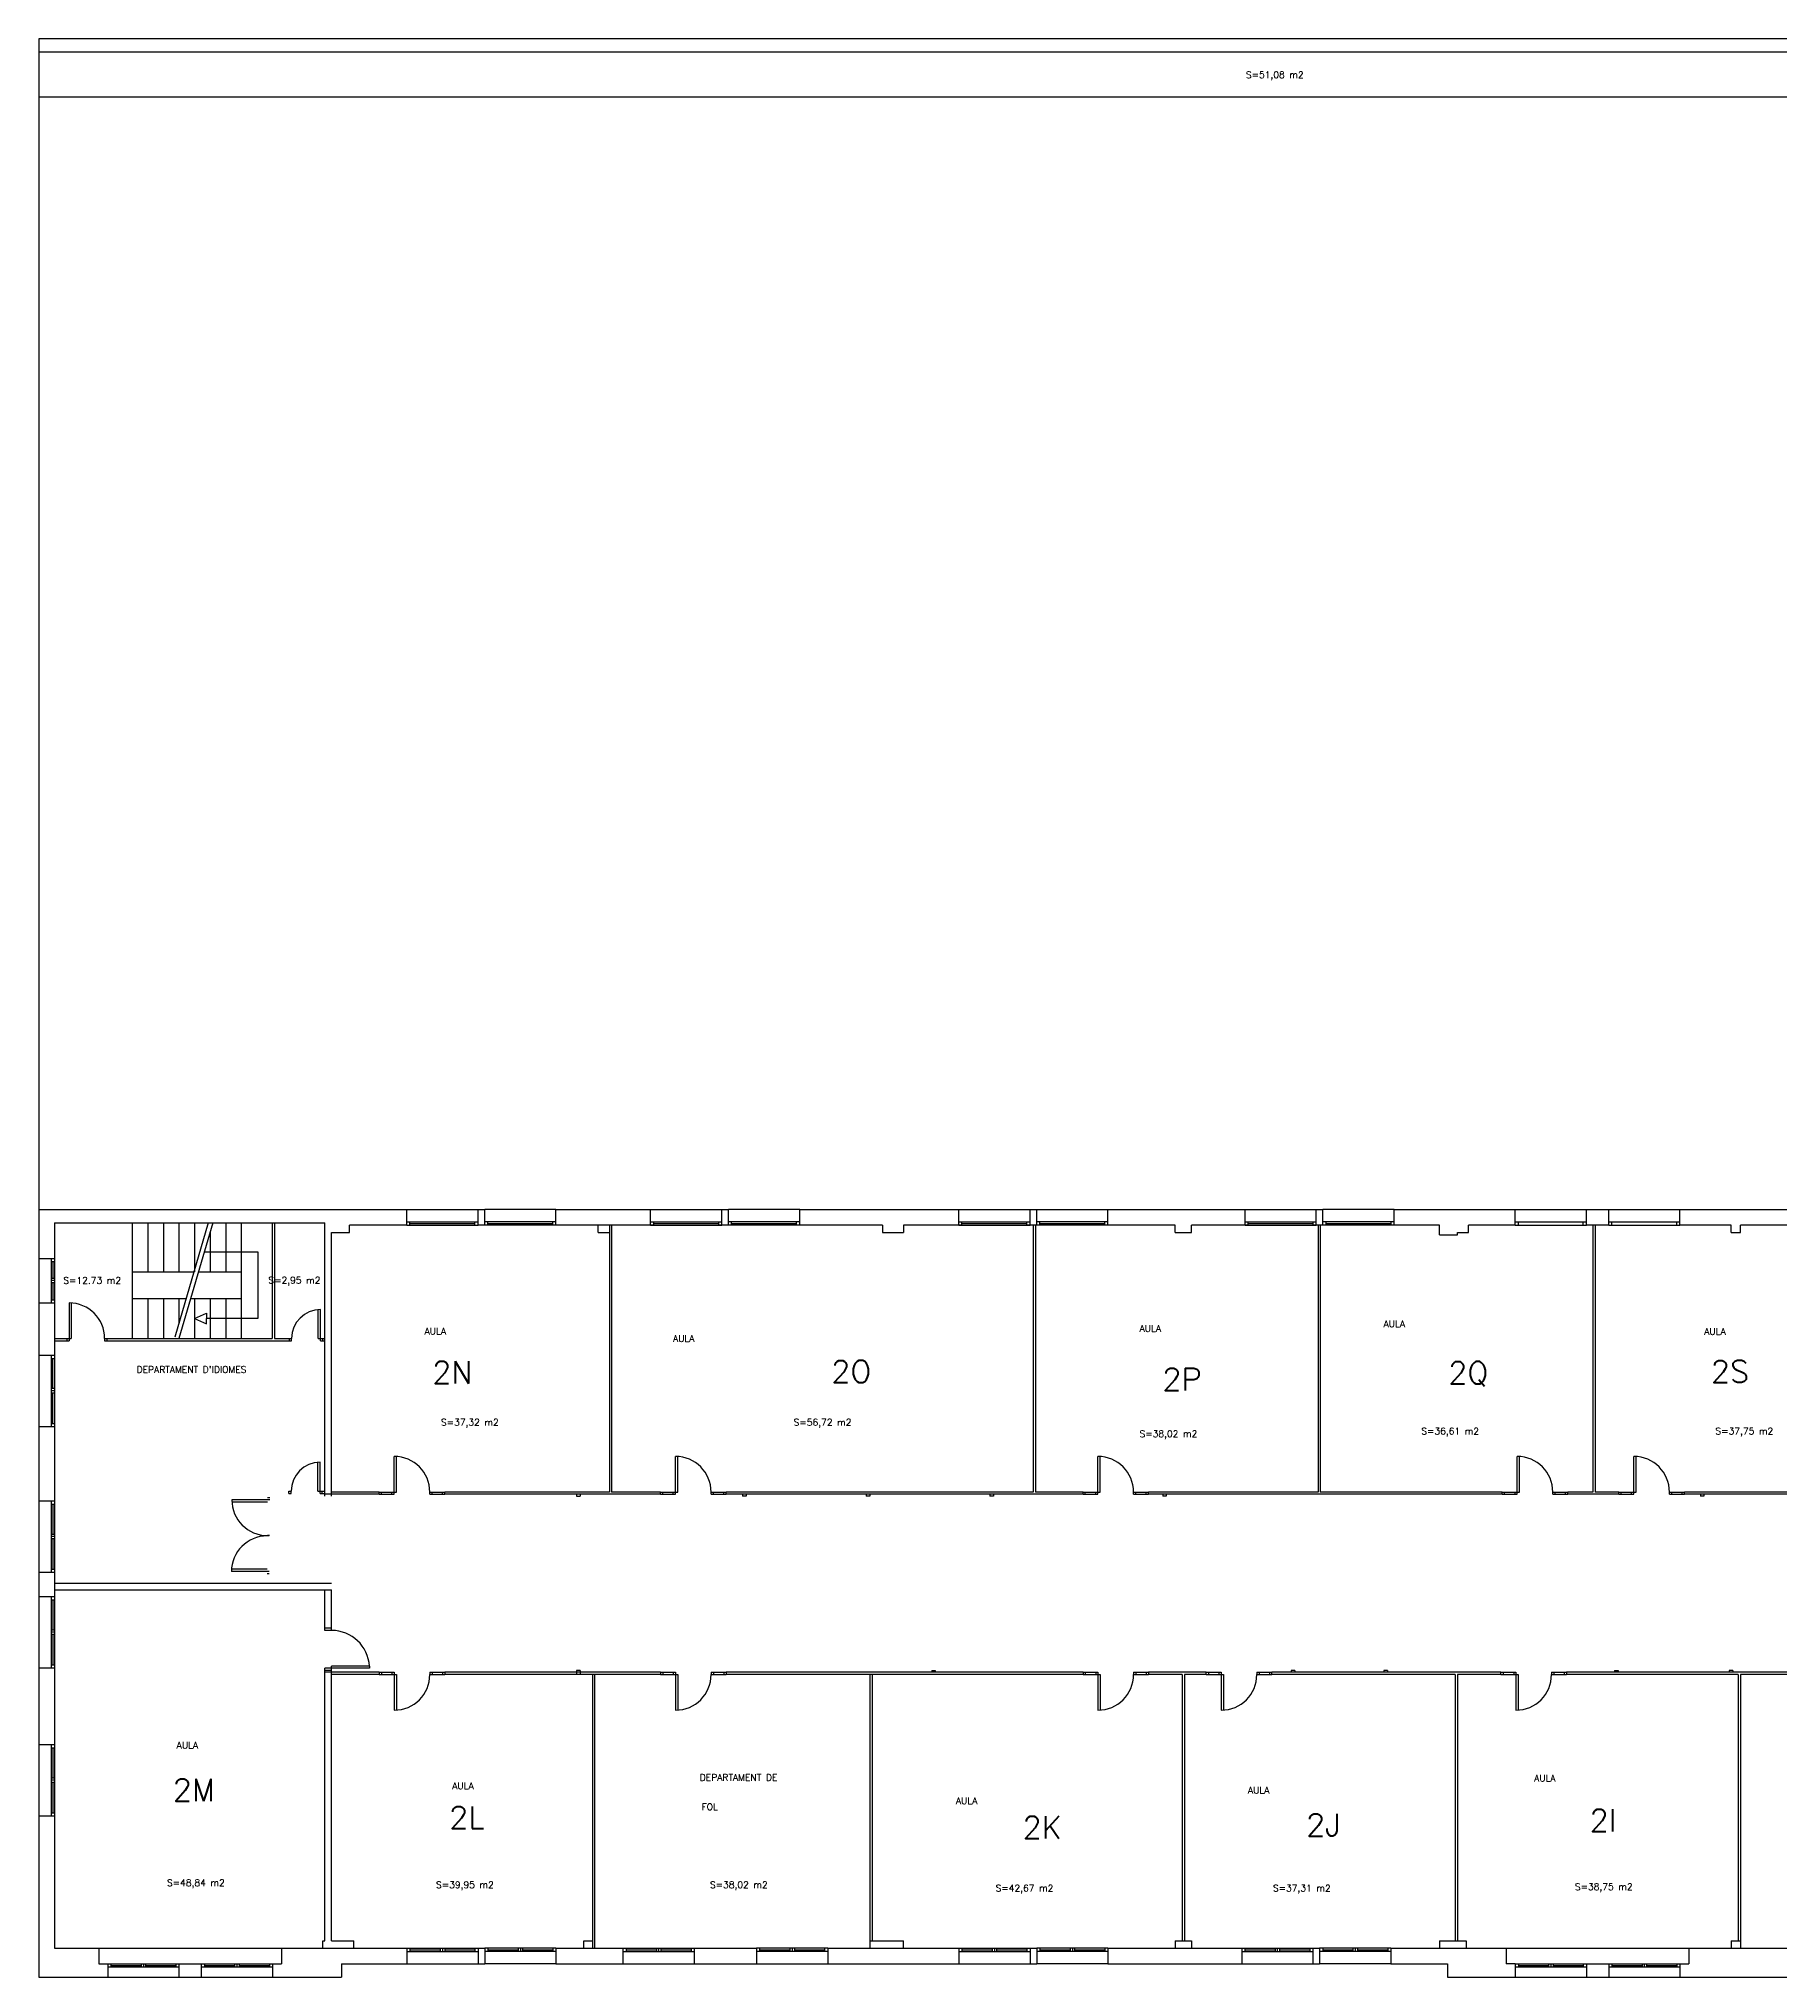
# Model space of a CAD drawing. Extents: x 188 to 272, y -39 to 198.
# Drawn here: x 188.15 to 227.27, y 91.09 to 134.64 of the extents above; entities that cross this region are included whole.
import ezdxf

# ---------------------------------------------------------------- set-up
doc = ezdxf.new("R2010")
doc.units = 0
doc.header["$MEASUREMENT"] = 0
for name, color, linetype in [('ESCA', 4, 'CONTINUOUS'), ('MURO', 1, 'CONTINUOUS'), ('PILA', 6, 'CONTINUOUS'), ('PUER', 5, 'CONTINUOUS'), ('SUP', 7, 'CONTINUOUS'), ('TABI', 3, 'CONTINUOUS'), ('TEXT', 7, 'CONTINUOUS'), ('VENT', 2, 'CONTINUOUS')]:
    doc.layers.add(name, color=color, linetype=linetype)
doc.styles.add('SIMPLEX', font='simplex.shx')
doc.styles.add('SIMPLEX8', font='simplex.shx')

msp = doc.modelspace()

# ---------------------------------------------------------------- linework, layer by layer
at = {"layer": 'ESCA', "color": 4}
for p, q in [((190.251, 108.043), (190.251, 105.443)), ((190.601, 108.043), (190.601, 106.943)), ((190.951, 108.043), (190.951, 106.943)), ((191.301, 108.043), (191.301, 106.943)), ((191.651, 108.043), (191.651, 106.943)), ((192.351, 108.043), (192.351, 106.943)), ((192.701, 108.043), (192.701, 105.443)), ((192.001, 107.843), (192.001, 106.943)), ((190.251, 106.943), (191.651, 106.943)), ((191.738, 106.943), (192.701, 106.943)), ((190.251, 106.343), (191.459, 106.343)), ((190.601, 106.343), (190.601, 105.443)), ((190.951, 106.343), (190.951, 105.443)), ((191.301, 106.343), (191.301, 105.8)), ((191.563, 106.343), (192.701, 106.343)), ((191.651, 106.343), (191.651, 105.443)), ((192.001, 106.343), (192.001, 105.443)), ((192.351, 106.343), (192.351, 105.443))]:
    msp.add_line(p, q, dxfattribs=at)
at = {"layer": 'ESCA'}
for p, q in [((191.955, 108.043), (191.205, 105.471)), ((192.059, 108.043), (191.301, 105.443)), ((191.87, 107.393), (193.076, 107.393)), ((193.076, 107.393), (193.076, 105.89)), ((191.651, 105.89), (191.916, 106.01)), ((191.651, 105.89), (191.916, 105.77)), ((191.916, 106.01), (191.916, 105.89)), ((191.916, 105.77), (191.916, 105.89)), ((193.076, 105.89), (191.916, 105.89))]:
    msp.add_line(p, q, dxfattribs=at)
at = {"layer": 'MURO'}
for p, q in [((188.151, 134.643), (188.151, 107.243)), ((240.221, 134.643), (188.151, 134.643)), ((238.721, 134.343), (188.151, 134.343)), ((188.151, 108.343), (196.421, 108.343)), ((188.501, 108.043), (188.501, 107.243)), ((188.501, 108.043), (194.581, 108.043)), ((196.421, 107.991), (196.421, 108.343)), ((198.021, 107.991), (198.021, 108.343)), ((198.021, 108.343), (198.171, 108.343)), ((198.171, 107.991), (198.171, 108.343)), ((199.771, 107.991), (199.771, 108.343)), ((199.771, 108.343), (201.896, 108.343)), ((201.896, 107.991), (201.896, 108.343)), ((203.496, 107.991), (203.496, 108.343)), ((203.496, 108.343), (203.646, 108.343)), ((203.646, 107.991), (203.646, 108.343)), ((205.246, 107.991), (205.246, 108.343)), ((205.246, 108.343), (208.821, 108.343)), ((208.821, 107.991), (208.821, 108.343)), ((210.421, 107.991), (210.421, 108.343)), ((210.421, 108.343), (210.571, 108.343)), ((210.571, 107.991), (210.571, 108.343)), ((212.171, 107.991), (212.171, 108.343)), ((212.171, 108.343), (215.251, 108.343)), ((215.251, 107.991), (215.251, 108.343)), ((216.851, 107.991), (216.851, 108.343)), ((216.851, 108.343), (217.001, 108.343)), ((217.001, 107.991), (217.001, 108.343)), ((218.601, 107.991), (218.601, 108.343)), ((218.601, 108.343), (221.321, 108.343)), ((221.321, 107.991), (221.321, 108.343)), ((222.921, 107.991), (222.921, 108.343)), ((222.921, 108.343), (223.421, 108.343)), ((223.421, 107.991), (223.421, 108.343)), ((225.021, 107.991), (225.021, 108.343)), ((225.021, 108.343), (227.651, 108.343)), ((194.731, 107.821), (195.131, 107.821)), ((195.131, 107.821), (195.131, 107.991)), ((196.421, 107.991), (195.131, 107.991)), ((198.171, 107.991), (198.021, 107.991)), ((201.966, 107.991), (199.771, 107.991)), ((200.721, 107.821), (200.721, 107.991)), ((200.721, 107.821), (200.971, 107.821)), ((203.716, 107.991), (203.426, 107.991)), ((207.108, 107.991), (205.176, 107.991)), ((207.108, 107.991), (207.108, 107.821)), ((207.108, 107.821), (207.578, 107.821)), ((207.578, 107.991), (207.578, 107.821)), ((208.891, 107.991), (207.578, 107.991)), ((210.641, 107.991), (210.351, 107.991)), ((213.681, 107.991), (212.101, 107.991)), ((213.681, 107.821), (213.681, 107.991)), ((213.681, 107.821), (214.051, 107.821)), ((214.051, 107.821), (214.051, 107.991)), ((215.321, 107.991), (214.051, 107.991)), ((217.071, 107.991), (216.781, 107.991)), ((219.621, 107.991), (218.531, 107.991)), ((219.621, 107.771), (219.621, 107.991)), ((219.621, 107.771), (220.021, 107.771)), ((220.021, 107.771), (220.021, 107.821)), ((220.021, 107.821), (220.271, 107.821)), ((220.271, 107.821), (220.271, 107.991)), ((221.321, 107.991), (220.271, 107.991)), ((223.421, 107.991), (222.921, 107.991)), ((226.171, 107.991), (225.021, 107.991)), ((226.171, 107.821), (226.171, 107.991)), ((226.171, 107.821), (226.381, 107.821)), ((226.381, 107.821), (226.381, 107.991)), ((227.651, 107.991), (226.381, 107.991)), ((188.151, 107.243), (188.501, 107.243)), ((188.151, 106.243), (188.501, 106.243)), ((188.151, 106.243), (188.151, 105.066)), ((188.501, 106.243), (188.501, 105.066)), ((188.151, 105.066), (188.501, 105.066)), ((188.151, 103.466), (188.501, 103.466)), ((188.151, 103.466), (188.151, 101.793)), ((188.501, 103.466), (188.501, 101.793)), ((188.151, 101.793), (188.501, 101.793)), ((188.151, 100.193), (188.501, 100.193)), ((188.151, 100.193), (188.151, 99.643)), ((188.501, 100.193), (188.501, 99.643)), ((188.151, 99.643), (188.501, 99.643)), ((188.151, 98.043), (188.501, 98.043)), ((188.151, 98.043), (188.151, 96.318)), ((188.501, 98.043), (188.501, 96.318)), ((188.151, 96.318), (188.501, 96.318)), ((188.151, 94.718), (188.501, 94.718)), ((188.151, 94.718), (188.151, 91.093)), ((188.501, 94.718), (188.501, 91.743)), ((200.397, 91.913), (200.597, 91.913)), ((200.397, 91.743), (200.397, 91.913)), ((206.828, 91.913), (207.578, 91.913)), ((207.578, 91.743), (207.578, 91.913)), ((213.681, 91.913), (214.051, 91.913)), ((213.681, 91.913), (213.681, 91.743)), ((214.051, 91.913), (214.051, 91.743)), ((219.621, 91.913), (220.221, 91.913)), ((219.621, 91.913), (219.621, 91.743)), ((220.221, 91.913), (220.221, 91.743)), ((226.171, 91.913), (226.381, 91.913)), ((226.171, 91.913), (226.171, 91.743)), ((188.501, 91.743), (189.501, 91.743)), ((189.501, 91.743), (189.501, 91.393)), ((193.601, 91.743), (193.601, 91.393)), ((193.601, 91.743), (196.421, 91.743)), ((196.421, 91.743), (196.421, 91.393)), ((198.021, 91.743), (198.021, 91.393)), ((198.021, 91.743), (198.171, 91.743)), ((198.171, 91.743), (198.171, 91.393)), ((199.771, 91.743), (199.771, 91.393)), ((199.771, 91.743), (201.276, 91.743)), ((201.276, 91.743), (201.276, 91.393)), ((202.876, 91.743), (202.876, 91.393)), ((202.876, 91.743), (204.276, 91.743)), ((204.276, 91.743), (204.276, 91.393)), ((205.876, 91.743), (205.876, 91.393)), ((205.876, 91.743), (208.821, 91.743)), ((208.821, 91.743), (208.821, 91.393)), ((210.421, 91.743), (210.421, 91.393)), ((210.421, 91.743), (210.571, 91.743)), ((210.571, 91.743), (210.571, 91.393)), ((212.171, 91.743), (212.171, 91.393)), ((212.171, 91.743), (215.176, 91.743)), ((215.176, 91.743, -7), (215.176, 91.393, -7)), ((216.776, 91.743, -7), (216.776, 91.393, -7)), ((216.776, 91.743), (216.926, 91.743)), ((216.926, 91.743, -7), (216.926, 91.393, -7)), ((218.526, 91.743, -7), (218.526, 91.393, -7)), ((218.526, 91.743), (221.121, 91.743)), ((221.121, 91.743), (221.121, 91.393)), ((225.221, 91.743), (225.221, 91.393)), ((225.221, 91.743), (227.451, 91.743)), ((188.151, 91.093), (189.701, 91.093)), ((189.501, 91.393), (189.701, 91.393)), ((189.701, 91.393), (189.701, 91.093)), ((191.301, 91.393), (191.301, 91.093)), ((191.301, 91.393), (191.301, 91.093)), ((191.301, 91.393), (191.801, 91.393)), ((191.301, 91.093), (191.801, 91.093)), ((191.801, 91.393), (191.801, 91.093)), ((193.401, 91.393), (193.401, 91.093)), ((193.401, 91.393), (193.601, 91.393)), ((193.401, 91.093), (194.951, 91.093)), ((194.951, 91.393), (196.421, 91.393)), ((194.951, 91.393), (194.951, 91.093)), ((198.021, 91.393), (198.171, 91.393)), ((199.771, 91.393), (201.276, 91.393)), ((202.876, 91.393), (204.276, 91.393)), ((205.876, 91.393), (208.821, 91.393)), ((210.421, 91.393), (210.571, 91.393)), ((212.171, 91.393), (215.176, 91.393)), ((216.776, 91.393), (216.926, 91.393)), ((218.526, 91.393), (219.801, 91.393)), ((219.801, 91.393), (219.801, 91.093)), ((219.801, 91.093), (221.321, 91.093)), ((221.321, 91.393), (221.121, 91.393)), ((221.321, 91.393), (221.321, 91.093)), ((222.921, 91.393), (222.921, 91.093)), ((222.921, 91.393), (223.421, 91.393)), ((222.921, 91.093), (223.421, 91.093)), ((223.421, 91.393), (223.421, 91.093)), ((225.021, 91.393), (225.021, 91.093)), ((225.021, 91.393), (225.221, 91.393)), ((225.021, 91.093), (227.651, 91.093))]:
    msp.add_line(p, q, dxfattribs=at)
at = {"layer": 'MURO', "color": 7}
msp.add_line((238.721, 133.333), (188.151, 133.333), dxfattribs=at)
at = {"layer": 'PILA'}
for p, q in [((200.231, 101.943), (200.231, 101.903)), ((200.311, 101.943), (200.311, 101.903)), ((203.961, 101.943), (203.961, 101.903)), ((204.041, 101.943), (204.041, 101.903)), ((206.741, 101.943), (206.741, 101.903)), ((206.821, 101.943), (206.821, 101.903)), ((209.521, 101.943), (209.521, 101.903)), ((209.601, 101.943), (209.601, 101.903)), ((213.401, 101.943), (213.401, 101.903)), ((213.481, 101.943), (213.481, 101.903)), ((225.481, 101.943), (225.481, 101.903)), ((225.561, 101.943), (225.561, 101.903)), ((200.231, 101.903), (200.311, 101.903)), ((204.041, 101.903), (203.961, 101.903)), ((206.821, 101.903), (206.741, 101.903)), ((209.601, 101.903), (209.521, 101.903)), ((213.481, 101.903), (213.401, 101.903)), ((225.561, 101.903), (225.481, 101.903)), ((200.231, 97.983), (200.231, 97.893)), ((200.311, 97.983), (200.311, 97.893)), ((208.211, 97.983), (208.211, 97.943)), ((208.211, 97.983), (208.291, 97.983)), ((208.291, 97.983), (208.291, 97.943)), ((216.371, 97.983), (216.291, 97.983)), ((216.291, 97.983), (216.291, 97.943)), ((216.371, 97.983), (216.371, 97.943)), ((218.451, 97.983), (218.371, 97.983)), ((218.371, 97.983), (218.371, 97.943)), ((218.451, 97.983), (218.451, 97.943)), ((223.551, 97.983), (223.551, 97.943)), ((223.551, 97.983), (223.631, 97.983)), ((223.631, 97.983), (223.631, 97.943)), ((226.211, 97.983), (226.131, 97.983)), ((226.131, 97.983), (226.131, 97.943)), ((226.211, 97.983), (226.211, 97.943))]:
    msp.add_line(p, q, dxfattribs=at)
at = {"layer": 'PUER'}
for p, q in [((188.831, 106.243), (188.831, 105.393)), ((188.881, 106.241), (188.881, 105.443)), ((194.431, 105.443), (194.431, 106.093)), ((194.481, 105.393), (194.481, 106.093)), ((188.781, 105.443), (188.781, 105.393)), ((188.781, 105.443), (188.881, 105.443)), ((188.781, 105.393), (188.831, 105.393)), ((189.631, 105.443), (189.631, 105.393)), ((189.631, 105.443), (189.681, 105.443)), ((189.631, 105.393), (189.681, 105.393)), ((189.681, 105.443), (189.681, 105.393)), ((193.781, 105.393), (193.781, 105.443)), ((193.781, 105.443), (193.831, 105.443)), ((193.781, 105.393), (193.831, 105.393)), ((193.831, 105.393), (193.831, 105.443)), ((194.431, 105.443), (194.531, 105.443)), ((194.481, 105.393), (194.531, 105.393)), ((194.531, 105.393), (194.531, 105.443)), ((196.136, 101.943), (196.136, 102.793)), ((196.186, 101.993), (196.186, 102.791)), ((202.456, 101.943), (202.456, 102.793)), ((202.506, 101.993), (202.506, 102.791)), ((211.946, 101.943), (211.946, 102.793)), ((211.996, 101.993), (211.996, 102.791)), ((221.366, 101.943), (221.366, 102.793)), ((221.416, 101.993), (221.416, 102.791)), ((223.986, 101.943), (223.986, 102.793)), ((224.036, 101.993), (224.036, 102.791)), ((194.42, 102.012), (194.42, 102.662)), ((194.47, 101.962), (194.47, 102.662)), ((193.77, 101.962), (193.77, 102.012)), ((193.77, 102.012), (193.82, 102.012)), ((193.77, 101.962), (193.82, 101.962)), ((193.82, 101.962), (193.82, 102.012)), ((194.42, 102.012), (194.52, 102.012)), ((194.47, 101.962), (194.52, 101.962)), ((194.52, 101.962), (194.52, 102.012)), ((195.801, 101.993), (196.186, 101.993)), ((195.801, 101.943), (195.801, 101.993)), ((195.801, 101.943), (196.136, 101.943)), ((195.851, 101.943), (195.851, 101.993)), ((196.086, 101.943), (196.086, 101.993)), ((196.936, 101.943), (196.936, 101.993)), ((196.936, 101.993), (197.271, 101.993)), ((196.936, 101.943), (197.271, 101.943)), ((196.986, 101.943), (196.986, 101.993)), ((197.221, 101.943), (197.221, 101.993)), ((197.271, 101.943), (197.271, 101.993)), ((202.121, 101.993), (202.506, 101.993)), ((202.121, 101.943), (202.121, 101.993)), ((202.121, 101.943), (202.456, 101.943)), ((202.171, 101.943), (202.171, 101.993)), ((202.406, 101.943), (202.406, 101.993)), ((203.256, 101.943), (203.256, 101.993)), ((203.256, 101.993), (203.591, 101.993)), ((203.256, 101.943), (203.591, 101.943)), ((203.306, 101.943), (203.306, 101.993)), ((203.541, 101.943), (203.541, 101.993)), ((203.591, 101.943), (203.591, 101.993)), ((211.611, 101.993), (211.996, 101.993)), ((211.611, 101.943), (211.611, 101.993)), ((211.611, 101.943), (211.946, 101.943)), ((211.661, 101.943), (211.661, 101.993)), ((211.896, 101.943), (211.896, 101.993)), ((212.746, 101.943), (212.746, 101.993)), ((212.746, 101.993), (213.081, 101.993)), ((212.746, 101.943), (213.081, 101.943)), ((212.796, 101.943), (212.796, 101.993)), ((213.031, 101.943), (213.031, 101.993)), ((213.081, 101.943), (213.081, 101.993)), ((221.031, 101.993), (221.416, 101.993)), ((221.031, 101.943), (221.031, 101.993)), ((221.031, 101.943), (221.366, 101.943)), ((221.081, 101.943), (221.081, 101.993)), ((221.316, 101.943), (221.316, 101.993)), ((222.166, 101.993), (222.501, 101.993)), ((222.166, 101.943), (222.166, 101.993)), ((222.166, 101.943), (222.501, 101.943)), ((222.216, 101.943), (222.216, 101.993)), ((222.451, 101.943), (222.451, 101.993)), ((222.501, 101.943), (222.501, 101.993)), ((223.651, 101.993), (224.036, 101.993)), ((223.651, 101.943), (223.651, 101.993)), ((223.651, 101.943), (223.986, 101.943)), ((223.701, 101.943), (223.701, 101.993)), ((223.936, 101.943), (223.936, 101.993)), ((224.786, 101.943), (224.786, 101.993)), ((224.786, 101.993), (225.121, 101.993)), ((224.786, 101.943), (225.121, 101.943)), ((224.836, 101.943), (224.836, 101.993)), ((225.071, 101.943), (225.071, 101.993)), ((225.121, 101.943), (225.121, 101.993)), ((193.34, 101.816), (192.49, 101.818)), ((193.29, 101.766), (192.492, 101.768)), ((193.341, 101.866), (193.291, 101.866)), ((193.329, 101.007), (193.279, 101.007)), ((193.338, 101.016), (193.288, 101.016)), ((193.329, 100.207), (192.479, 100.207)), ((193.279, 100.257), (192.48, 100.257)), ((193.329, 100.157), (193.279, 100.157)), ((194.731, 98.933), (194.581, 98.933)), ((194.581, 98.883), (194.581, 98.933)), ((194.731, 98.883), (194.581, 98.883)), ((194.731, 98.883), (194.731, 98.933)), ((195.581, 98.033), (194.581, 98.033)), ((194.581, 97.983), (194.581, 98.033)), ((195.58, 98.083), (194.731, 98.083)), ((194.731, 97.983), (194.731, 98.083)), ((195.58, 98.083), (195.58, 98.033)), ((194.731, 97.983), (194.581, 97.983)), ((195.801, 97.943), (195.801, 97.898)), ((195.801, 97.943), (196.136, 97.943)), ((195.801, 97.893), (196.186, 97.893)), ((195.851, 97.943), (195.851, 97.893)), ((196.086, 97.943), (196.086, 97.893)), ((196.136, 97.943), (196.136, 97.093)), ((196.186, 97.893), (196.186, 97.094)), ((196.936, 97.943), (197.271, 97.943)), ((196.936, 97.943), (196.936, 97.893)), ((196.936, 97.893), (197.271, 97.893)), ((196.986, 97.943), (196.986, 97.893)), ((197.221, 97.943), (197.221, 97.893)), ((197.271, 97.943), (197.271, 97.898)), ((202.456, 97.943), (202.456, 97.093)), ((202.506, 97.893), (202.506, 97.094)), ((211.611, 97.943), (211.611, 97.898)), ((211.611, 97.943), (211.946, 97.943)), ((211.611, 97.893), (211.996, 97.893)), ((211.661, 97.943), (211.661, 97.893)), ((211.896, 97.943), (211.896, 97.893)), ((211.946, 97.943), (211.946, 97.093)), ((211.996, 97.893), (211.996, 97.094)), ((212.746, 97.943), (213.081, 97.943)), ((212.746, 97.943), (212.746, 97.893)), ((212.746, 97.893), (213.081, 97.893)), ((212.796, 97.943), (212.796, 97.893)), ((213.031, 97.943), (213.031, 97.893)), ((213.081, 97.943), (213.081, 97.898)), ((214.381, 97.943), (214.716, 97.943)), ((214.381, 97.893), (214.381, 97.943)), ((214.381, 97.893), (214.766, 97.893)), ((214.431, 97.943), (214.431, 97.893)), ((214.666, 97.943), (214.666, 97.893)), ((214.716, 97.943), (214.716, 97.093)), ((214.766, 97.893), (214.766, 97.094)), ((215.516, 97.943), (215.516, 97.893)), ((215.516, 97.943), (215.851, 97.943)), ((215.516, 97.893), (215.851, 97.893)), ((215.566, 97.943), (215.566, 97.893)), ((215.801, 97.943), (215.801, 97.893)), ((215.851, 97.893), (215.851, 97.943)), ((221.001, 97.893), (221.001, 97.943)), ((221.001, 97.943), (221.336, 97.943)), ((221.001, 97.893), (221.386, 97.893)), ((221.051, 97.943), (221.051, 97.893)), ((221.286, 97.943), (221.286, 97.893)), ((221.336, 97.943), (221.336, 97.093)), ((221.386, 97.893), (221.386, 97.094)), ((222.136, 97.943), (222.471, 97.943)), ((222.136, 97.943), (222.136, 97.893)), ((222.136, 97.893), (222.471, 97.893)), ((222.186, 97.943), (222.186, 97.893)), ((222.421, 97.943), (222.421, 97.893)), ((222.471, 97.943), (222.471, 97.893))]:
    msp.add_line(p, q, dxfattribs=at)
for centre, radius, start, end in [((188.831, 105.443), 0.8, 0, 90), ((194.481, 105.443), 0.65, 90, 180), ((196.136, 101.993), 0.8, 0, 90), ((202.456, 101.993), 0.8, 0, 90), ((211.946, 101.993), 0.8, 0, 90), ((221.366, 101.993), 0.8, 0, 90), ((223.986, 101.993), 0.8, 0, 90), ((194.47, 102.012), 0.65, 90, 180), ((193.29, 101.816), 0.8, 179.8108, 269.8108), ((193.279, 100.207), 0.8, 90, 180), ((194.731, 98.033), 0.85, 3.3723, 90), ((196.136, 97.893), 0.8, 270, 0), ((202.456, 97.893), 0.8, 270, 0), ((211.946, 97.893), 0.8, 270, 0), ((214.716, 97.893), 0.8, 270, 0), ((221.336, 97.893), 0.8, 270, 0)]:
    msp.add_arc(centre, radius, start, end, dxfattribs=at)
at = {"layer": 'TABI', "color": 3}
for p, q in [((193.396, 108.043), (193.396, 105.443)), ((193.446, 108.043), (193.446, 105.443))]:
    msp.add_line(p, q, dxfattribs=at)
at = {"layer": 'TABI'}
for p, q in [((194.581, 101.903), (194.581, 108.043)), ((194.731, 101.903), (194.731, 107.821)), ((200.971, 107.991), (200.971, 101.993)), ((201.021, 107.991), (201.021, 101.993)), ((210.491, 107.991), (210.491, 101.993)), ((210.541, 107.991), (210.541, 101.993)), ((216.891, 107.991), (216.891, 101.993)), ((216.941, 107.991), (216.941, 101.993)), ((223.066, 107.991), (223.066, 101.993)), ((223.116, 107.991), (223.116, 101.993)), ((188.501, 105.443), (188.781, 105.443)), ((188.501, 105.393), (188.781, 105.393)), ((189.681, 105.443), (193.396, 105.443)), ((189.681, 105.393), (193.781, 105.393)), ((193.446, 105.443), (193.781, 105.443)), ((194.531, 105.443), (194.581, 105.443)), ((194.531, 105.393), (194.581, 105.393)), ((194.52, 102.012), (194.57, 102.012)), ((194.52, 101.962), (194.57, 101.962)), ((195.801, 101.943), (194.581, 101.943)), ((195.801, 101.993), (194.731, 101.993)), ((200.971, 101.993), (197.271, 101.993)), ((202.121, 101.943), (197.271, 101.943)), ((202.121, 101.993), (201.021, 101.993)), ((210.491, 101.993), (203.591, 101.993)), ((211.611, 101.943), (203.591, 101.943)), ((211.611, 101.993), (210.541, 101.993)), ((211.611, 101.938), (211.611, 101.988)), ((216.891, 101.993), (213.081, 101.993)), ((213.081, 101.938), (213.081, 101.988)), ((221.031, 101.943), (213.081, 101.943)), ((221.031, 101.993), (216.941, 101.993)), ((223.066, 101.993), (222.501, 101.993)), ((223.651, 101.943), (222.501, 101.943)), ((223.651, 101.993), (223.116, 101.993)), ((229.416, 101.993), (225.121, 101.993)), ((230.021, 101.943), (225.121, 101.943)), ((188.501, 99.943), (194.731, 99.943)), ((188.501, 99.793), (194.731, 99.793)), ((194.581, 91.913), (194.581, 97.983)), ((195.801, 97.943), (194.581, 97.943)), ((194.731, 91.913), (194.731, 97.983)), ((195.801, 97.893), (194.731, 97.893)), ((202.121, 97.943), (197.271, 97.943)), ((202.121, 97.893), (197.271, 97.893)), ((200.311, 97.983), (200.231, 97.983)), ((200.597, 91.743), (200.597, 97.893)), ((200.647, 91.743), (200.647, 97.893)), ((202.121, 97.948), (202.121, 97.898)), ((202.121, 97.943), (202.456, 97.943)), ((202.121, 97.893), (202.506, 97.893)), ((202.171, 97.943), (202.171, 97.893)), ((202.406, 97.943), (202.406, 97.893)), ((203.256, 97.943), (203.591, 97.943)), ((203.256, 97.943), (203.256, 97.893)), ((203.256, 97.893), (203.591, 97.893)), ((203.306, 97.943), (203.306, 97.893)), ((203.541, 97.943), (203.541, 97.893)), ((203.591, 97.948), (203.591, 97.898)), ((211.611, 97.943), (203.591, 97.943)), ((211.611, 97.893), (203.591, 97.893)), ((206.828, 91.743), (206.828, 97.893)), ((206.878, 91.893), (206.878, 97.893)), ((214.381, 97.943), (213.081, 97.943)), ((213.841, 97.893), (213.081, 97.893)), ((213.841, 97.893), (213.841, 91.893)), ((213.891, 97.893), (213.891, 91.893)), ((214.381, 97.893), (213.891, 97.893)), ((221.001, 97.943), (215.851, 97.943)), ((219.971, 97.893), (215.851, 97.893)), ((219.971, 97.893), (219.971, 91.893)), ((220.021, 97.893), (220.021, 91.893)), ((221.001, 97.893), (220.021, 97.893)), ((230.021, 97.943), (222.471, 97.943)), ((226.331, 97.893), (222.471, 97.893)), ((226.331, 97.893), (226.331, 91.893)), ((226.381, 97.893), (226.381, 91.743)), ((230.021, 97.893), (226.381, 97.893)), ((194.531, 91.743), (194.531, 91.913)), ((194.531, 91.913), (194.581, 91.913)), ((194.731, 91.913), (195.231, 91.913)), ((195.231, 91.743), (195.231, 91.913))]:
    msp.add_line(p, q, dxfattribs=at)
at = {"layer": 'VENT'}
for p, q in [((196.421, 108.343), (198.021, 108.343)), ((196.421, 108.061), (198.021, 108.061)), ((196.491, 107.991), (196.491, 108.061)), ((196.491, 108.026), (197.951, 108.026)), ((197.951, 107.991), (197.951, 108.061)), ((199.771, 108.343), (198.171, 108.343)), ((199.771, 108.061), (198.171, 108.061)), ((198.241, 107.991), (198.241, 108.061)), ((198.241, 108.026), (199.701, 108.026)), ((199.701, 107.991), (199.701, 108.061)), ((201.896, 108.343), (203.496, 108.343)), ((201.896, 108.061), (203.496, 108.061)), ((201.966, 107.991), (201.966, 108.061)), ((201.966, 108.026), (203.426, 108.026)), ((203.426, 107.991), (203.426, 108.061)), ((205.246, 108.343), (203.646, 108.343)), ((205.246, 108.061), (203.646, 108.061)), ((203.716, 107.991), (203.716, 108.061)), ((203.716, 108.026), (205.176, 108.026)), ((205.176, 107.991), (205.176, 108.061)), ((208.821, 108.343), (210.421, 108.343)), ((208.821, 108.061), (210.421, 108.061)), ((208.891, 107.991), (208.891, 108.061)), ((208.891, 108.026), (210.351, 108.026)), ((210.351, 107.991), (210.351, 108.061)), ((210.571, 108.343), (212.171, 108.343)), ((212.171, 108.061), (210.571, 108.061)), ((210.641, 107.991), (210.641, 108.061)), ((210.641, 108.026), (212.101, 108.026)), ((212.101, 107.991), (212.101, 108.061)), ((215.251, 108.343), (216.851, 108.343)), ((215.251, 108.061), (216.851, 108.061)), ((215.321, 107.991), (215.321, 108.061)), ((215.321, 108.026), (216.781, 108.026)), ((216.781, 107.991), (216.781, 108.061)), ((218.601, 108.343), (217.001, 108.343)), ((218.601, 108.061), (217.001, 108.061)), ((217.071, 107.991), (217.071, 108.061)), ((217.071, 108.026), (218.531, 108.026)), ((218.531, 107.991), (218.531, 108.061)), ((221.321, 108.343), (222.921, 108.343)), ((221.321, 108.061), (222.921, 108.061)), ((221.391, 107.991), (221.391, 108.061)), ((222.851, 107.991), (222.851, 108.061)), ((223.421, 108.343), (225.021, 108.343)), ((223.421, 108.061), (225.021, 108.061)), ((223.491, 107.991), (223.491, 108.061)), ((224.951, 107.991), (224.951, 108.061)), ((196.421, 107.991), (198.021, 107.991)), ((196.421, 107.991), (198.021, 107.991)), ((199.771, 107.991), (198.171, 107.991)), ((199.771, 107.991), (198.171, 107.991)), ((201.896, 107.991), (203.496, 107.991)), ((205.246, 107.991), (203.646, 107.991)), ((208.821, 107.991), (210.421, 107.991)), ((212.171, 107.991), (210.571, 107.991)), ((215.251, 107.991), (216.851, 107.991)), ((218.601, 107.991), (217.001, 107.991)), ((221.321, 107.991), (222.921, 107.991)), ((223.421, 107.991), (225.021, 107.991)), ((188.151, 107.243), (188.151, 106.243)), ((188.431, 107.243), (188.431, 106.243)), ((188.431, 107.173), (188.501, 107.173)), ((188.466, 107.173), (188.466, 106.793)), ((188.501, 107.243), (188.501, 106.243)), ((188.501, 106.793), (188.431, 106.793)), ((188.501, 106.743), (188.431, 106.743)), ((188.501, 106.693), (188.431, 106.693)), ((188.431, 106.313), (188.501, 106.313)), ((188.466, 106.693), (188.466, 106.313)), ((188.151, 105.066), (188.151, 103.466)), ((188.428, 105.066), (188.428, 103.466)), ((188.428, 104.996), (188.498, 104.996)), ((188.463, 104.996), (188.463, 104.316)), ((188.501, 105.066), (188.501, 103.466)), ((188.501, 104.316), (188.428, 104.316)), ((188.501, 104.266), (188.428, 104.266)), ((188.501, 104.216), (188.428, 104.216)), ((188.463, 104.216), (188.463, 103.536)), ((188.428, 103.536), (188.498, 103.536)), ((188.151, 101.793), (188.151, 100.193)), ((188.431, 101.793), (188.431, 100.193)), ((188.431, 101.723), (188.501, 101.723)), ((188.466, 101.723), (188.466, 101.043)), ((188.501, 101.793), (188.501, 100.193)), ((188.501, 101.793), (188.501, 100.193)), ((188.501, 101.043), (188.431, 101.043)), ((188.501, 100.993), (188.431, 100.993)), ((188.501, 100.943), (188.431, 100.943)), ((188.466, 100.943), (188.466, 100.263)), ((188.431, 100.263), (188.501, 100.263)), ((194.581, 98.933), (194.581, 99.793)), ((194.731, 98.933), (194.731, 99.793)), ((188.151, 99.643), (188.151, 98.043)), ((188.431, 99.643), (188.431, 98.043)), ((188.431, 99.573), (188.501, 99.573)), ((188.466, 99.573), (188.466, 98.893)), ((188.501, 99.643), (188.501, 98.043)), ((188.501, 98.893), (188.431, 98.893)), ((188.501, 98.843), (188.431, 98.843)), ((188.501, 98.793), (188.431, 98.793)), ((188.466, 98.793), (188.466, 98.113)), ((188.431, 98.113), (188.501, 98.113)), ((188.151, 96.318), (188.151, 94.718)), ((188.431, 96.318), (188.431, 94.718)), ((188.431, 96.248), (188.501, 96.248)), ((188.466, 96.248), (188.466, 95.568)), ((188.501, 96.318), (188.501, 94.718)), ((188.501, 95.568), (188.431, 95.568)), ((188.501, 95.518), (188.431, 95.518)), ((188.501, 95.468), (188.431, 95.468)), ((188.466, 95.468), (188.466, 94.788)), ((188.431, 94.788), (188.501, 94.788)), ((189.501, 91.743), (193.601, 91.743)), ((196.421, 91.743), (198.021, 91.743)), ((196.421, 91.673), (198.021, 91.673)), ((196.491, 91.743), (196.491, 91.673)), ((196.491, 91.708), (197.171, 91.708)), ((197.171, 91.743), (197.171, 91.673)), ((197.221, 91.743), (197.221, 91.673)), ((197.271, 91.743), (197.271, 91.673)), ((197.271, 91.708), (197.951, 91.708)), ((197.951, 91.743), (197.951, 91.673)), ((199.771, 91.743), (198.171, 91.743)), ((199.771, 91.673), (198.171, 91.673)), ((198.241, 91.743), (198.241, 91.673)), ((198.241, 91.708), (198.921, 91.708)), ((198.921, 91.743), (198.921, 91.673)), ((198.971, 91.743), (198.971, 91.673)), ((199.021, 91.743), (199.021, 91.673)), ((199.021, 91.708), (199.701, 91.708)), ((199.701, 91.743), (199.701, 91.673)), ((201.276, 91.743), (202.876, 91.743)), ((201.276, 91.673), (202.876, 91.673)), ((201.346, 91.743), (201.346, 91.673)), ((201.346, 91.708), (202.026, 91.708)), ((202.026, 91.743), (202.026, 91.673)), ((202.076, 91.743), (202.076, 91.673)), ((202.126, 91.743), (202.126, 91.673)), ((202.126, 91.708), (202.806, 91.708)), ((202.806, 91.743), (202.806, 91.673)), ((205.876, 91.743), (204.276, 91.743)), ((205.876, 91.673), (204.276, 91.673)), ((204.346, 91.743), (204.346, 91.673)), ((204.346, 91.708), (205.026, 91.708)), ((205.026, 91.743), (205.026, 91.673)), ((205.076, 91.743), (205.076, 91.673)), ((205.126, 91.743), (205.126, 91.673)), ((205.126, 91.708), (205.806, 91.708)), ((205.806, 91.743), (205.806, 91.673)), ((208.821, 91.743), (210.421, 91.743)), ((208.821, 91.673), (210.421, 91.673)), ((208.891, 91.743), (208.891, 91.673)), ((208.891, 91.708), (209.571, 91.708)), ((209.571, 91.743), (209.571, 91.673)), ((209.621, 91.743), (209.621, 91.673)), ((209.671, 91.743), (209.671, 91.673)), ((209.671, 91.708), (210.351, 91.708)), ((210.351, 91.743), (210.351, 91.673)), ((212.171, 91.743), (210.571, 91.743)), ((212.171, 91.673), (210.571, 91.673)), ((210.641, 91.743), (210.641, 91.673)), ((210.641, 91.708), (211.321, 91.708)), ((211.321, 91.743), (211.321, 91.673)), ((211.371, 91.743), (211.371, 91.673)), ((211.421, 91.743), (211.421, 91.673)), ((211.421, 91.708), (212.101, 91.708)), ((212.101, 91.743), (212.101, 91.673)), ((215.176, 91.743, -7), (216.776, 91.743, -7)), ((215.176, 91.673, -7), (216.776, 91.673, -7)), ((215.246, 91.743, -7), (215.246, 91.673, -7)), ((215.246, 91.708, -7), (215.926, 91.708, -7)), ((215.926, 91.743, -7), (215.926, 91.673, -7)), ((215.976, 91.743, -7), (215.976, 91.673, -7)), ((216.026, 91.743, -7), (216.026, 91.673, -7)), ((216.026, 91.708, -7), (216.706, 91.708, -7)), ((216.706, 91.743, -7), (216.706, 91.673, -7)), ((218.526, 91.743, -7), (216.926, 91.743, -7)), ((218.526, 91.673, -7), (216.926, 91.673, -7)), ((216.996, 91.743, -7), (216.996, 91.673, -7)), ((216.996, 91.708, -7), (217.676, 91.708, -7)), ((217.676, 91.743, -7), (217.676, 91.673, -7)), ((217.726, 91.743, -7), (217.726, 91.673, -7)), ((217.776, 91.743, -7), (217.776, 91.673, -7)), ((217.776, 91.708, -7), (218.456, 91.708, -7)), ((218.456, 91.743, -7), (218.456, 91.673, -7)), ((221.121, 91.743), (225.221, 91.743)), ((189.701, 91.393), (191.301, 91.393)), ((189.701, 91.323), (191.301, 91.323)), ((189.701, 91.093), (191.301, 91.093)), ((189.771, 91.393), (189.771, 91.323)), ((189.771, 91.358), (190.451, 91.358)), ((190.451, 91.393), (190.451, 91.323)), ((190.501, 91.393), (190.501, 91.323)), ((190.551, 91.393), (190.551, 91.323)), ((190.551, 91.358), (191.231, 91.358)), ((191.231, 91.393), (191.231, 91.323)), ((191.801, 91.393), (193.401, 91.393)), ((191.801, 91.323), (193.401, 91.323)), ((191.801, 91.093), (193.401, 91.093)), ((191.871, 91.393), (191.871, 91.323)), ((191.871, 91.358), (192.551, 91.358)), ((192.551, 91.393), (192.551, 91.323)), ((192.601, 91.393), (192.601, 91.323)), ((192.651, 91.393), (192.651, 91.323)), ((192.651, 91.358), (193.331, 91.358)), ((193.331, 91.393), (193.331, 91.323)), ((196.421, 91.393), (198.021, 91.393)), ((199.771, 91.393), (198.171, 91.393)), ((201.276, 91.393), (202.876, 91.393)), ((204.276, 91.393), (205.876, 91.393)), ((208.821, 91.393), (210.421, 91.393)), ((212.171, 91.393), (210.571, 91.393)), ((215.176, 91.393, -7), (216.776, 91.393, -7)), ((218.526, 91.393, -7), (216.926, 91.393, -7)), ((221.321, 91.393), (222.921, 91.393)), ((221.321, 91.323), (222.921, 91.323)), ((221.321, 91.093), (222.921, 91.093)), ((221.391, 91.393), (221.391, 91.323)), ((221.391, 91.358), (222.071, 91.358)), ((222.071, 91.393), (222.071, 91.323)), ((222.121, 91.393), (222.121, 91.323)), ((222.171, 91.393), (222.171, 91.323)), ((222.171, 91.358), (222.851, 91.358)), ((222.851, 91.393), (222.851, 91.323)), ((223.421, 91.393), (225.021, 91.393)), ((223.421, 91.323), (225.021, 91.323)), ((223.421, 91.093), (225.021, 91.093)), ((223.491, 91.393), (223.491, 91.323)), ((223.491, 91.358), (224.171, 91.358)), ((224.171, 91.393), (224.171, 91.323)), ((224.221, 91.393), (224.221, 91.323)), ((224.271, 91.393), (224.271, 91.323)), ((224.271, 91.358), (224.951, 91.358)), ((224.951, 91.393), (224.951, 91.323))]:
    msp.add_line(p, q, dxfattribs=at)

# ---------------------------------------------------------------- texts
at = {"layer": 'SUP', "style": 'SIMPLEX8'}
for s, p in [('S=51,08 m2', (215.269, 133.759)), ('S=12.73 m2', (188.702, 106.673)), ('S=2,95 m2', (193.309, 106.676)), ('S=37,32 m2', (197.186, 103.485)), ('S=56,72 m2', (205.11, 103.485)), ('S=38,02 m2', (212.88, 103.228)), ('S=36,61 m2', (219.21, 103.287)), ('S=37,75 m2', (225.819, 103.287)), ('S=48,84 m2', (191.031, 93.141)), ('S=39,95 m2', (197.075, 93.095)), ('S=38,02 m2', (203.229, 93.095)), ('S=38,75 m2', (222.66, 93.052)), ('S=42,67 m2', (209.647, 93.02)), ('S=37,31 m2', (215.877, 93.02))]:
    msp.add_text(s, height=0.15, dxfattribs=at).set_placement(p)
at = {"layer": 'TEXT'}
for s, style, p in [('AULA ', 'SIMPLEX8', (218.362, 105.696)), ('AULA ', 'SIMPLEX8', (196.817, 105.53)), ('AULA ', 'SIMPLEX8', (202.401, 105.367)), ('AULA ', 'SIMPLEX8', (212.883, 105.595)), ('AULA ', 'SIMPLEX8', (225.567, 105.527)), ("DEPARTAMENT D'IDIOMES", 'SIMPLEX8', (190.349, 104.67)), ('AULA ', 'SIMPLEX8', (191.25, 96.229)), ('AULA ', 'SIMPLEX8', (197.441, 95.316)), ('DEPARTAMENT DE', 'SIMPLEX8', (203.001, 95.506)), ('AULA ', 'SIMPLEX8', (221.745, 95.489)), ('FOL', 'SIMPLEX', (203.041, 94.846)), ('AULA ', 'SIMPLEX8', (208.756, 94.982)), ('AULA ', 'SIMPLEX8', (215.318, 95.219))]:
    msp.add_text(s, height=0.15, dxfattribs=dict(at, style=style)).set_placement(p)
at = {"layer": 'TEXT', "color": 4, "char_height": 0.5, "attachment_point": 1, "style": 'SIMPLEX'}
for s, insert, width in [('\\pt0.5;2N', (196.993, 104.935, -7), 1.04304), ('\\pt0.5;2O', (205.956, 104.952, -7), 1.04304), ('\\pt0.5;2P', (213.395, 104.778, -7), 1.04304), ('\\pt0.5;2Q', (219.817, 104.923, -7), 1.04304), ('\\pt0.5;2S', (225.716, 104.952, -7), 1.04304), ('\\pt0.5;2M', (191.163, 95.551, -7), 2.1036), ('\\pt0.5;2L', (197.371, 94.931, -7), 1.04304), ('\\pt0.5;2K', (210.254, 94.712, -7), 1.04304), ('\\pt0.5;2J', (216.624, 94.764, -7), 1.04304), ('\\pt0.5;2I', (222.993, 94.868, -7), 1.04304)]:
    msp.add_mtext(s, dxfattribs=dict(at, insert=insert, width=width))

doc.saveas('drawing.dxf')
